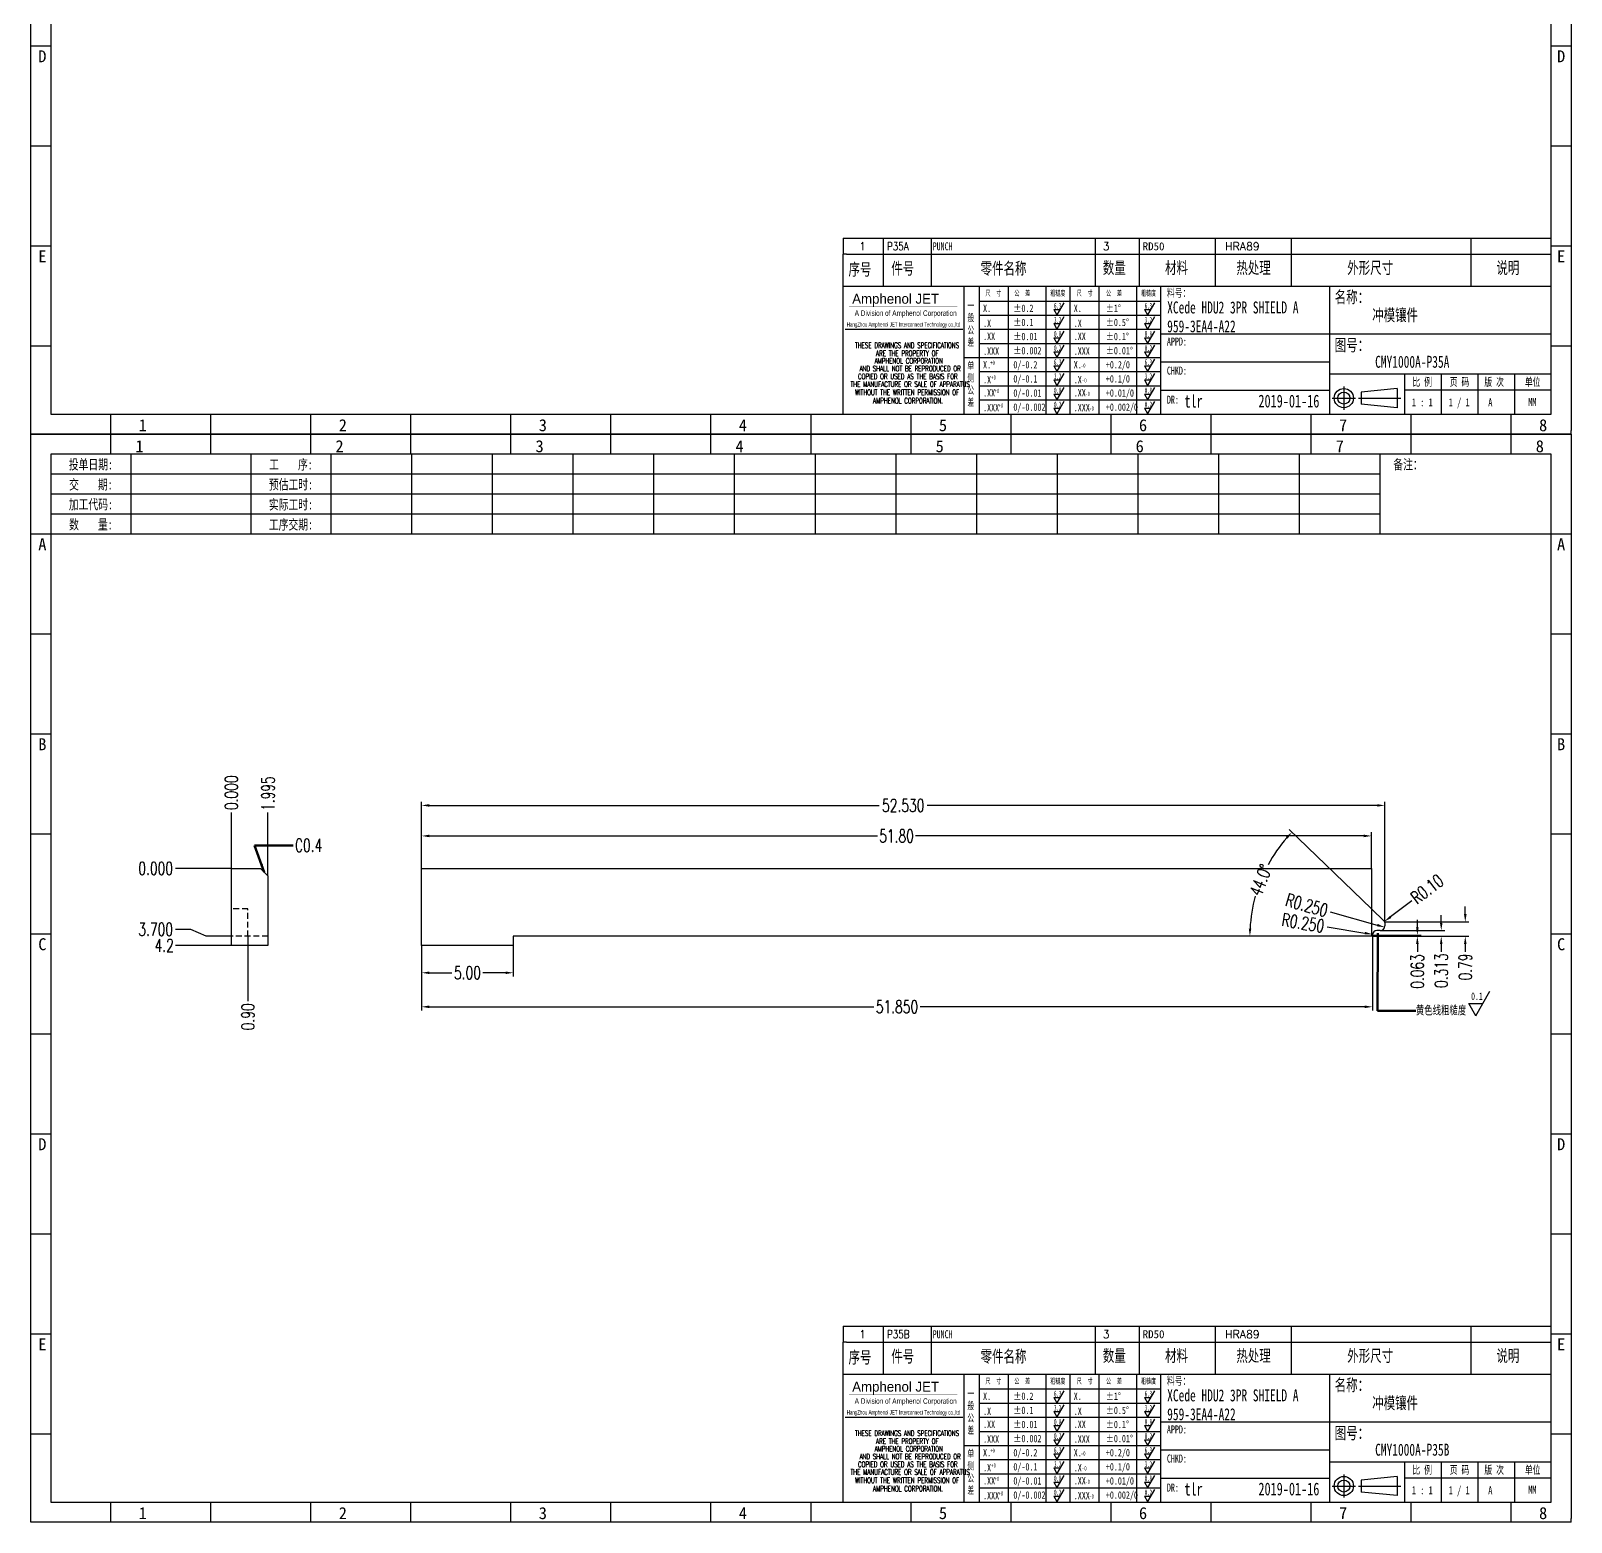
# Model space of a CAD drawing. Header units: millimetres. Extents: x -2852 to 5627, y -2271 to 1849.
# Drawn here: x -934.6 to -850.6, y 51.1 to 132.5 of the extents above; entities that cross this region are included whole.
import ezdxf
from ezdxf.enums import TextEntityAlignment as Align

# ---------------------------------------------------------------- set-up
doc = ezdxf.new("R2010")
doc.units = ezdxf.units.MM
doc.header["$PDSIZE"] = 3
doc.linetypes.add('DASHED2', pattern=[9.525, 6.35, -3.175])
for name, color, linetype in [('1', 7, 'Continuous'), ('11', 4, 'DASHED2'), ('41', 1, 'Continuous')]:
    doc.layers.add(name, color=color, linetype=linetype)
doc.styles.add('CH', font='仿宋_GB2312_0.ttf')
doc.styles.add('jet02', font='simplex.shx', dxfattribs={"width": 0.7})
doc.styles.add('SIMPLEX', font='SIMPLEX')
doc.styles.get("Standard").update_dxf_attribs({"font": '仿宋_GB2312_0.ttf', "width": 0.7})
doc.styles.add('TEXTSTYLE_1', font='TRIUMB.TTF')
doc.styles.add('TEXTSTYLE_2', font='TRIUM.TTF')
doc.styles.add('tk', font='', dxfattribs={"width": 0.7})
doc.styles.add('tk 2', font='仿宋_GB2312_0.ttf', dxfattribs={"width": 0.65})
doc.styles.add('tk 4', font='simplex.shx', dxfattribs={"width": 0.65, "bigfont": 'bigfont.shx'})
doc.styles.get('tk').set_extended_font_data('NSimSun')
doc.dimstyles.new('jet02', dxfattribs={"dimtxt": 3.5, "dimasz": 2.1, "dimexe": 1, "dimexo": 0, "dimgap": 0.5, "dimtad": 0, "dimtoh": 1, "dimdec": 3, "dimzin": 9, "dimdsep": 46, "dimtxsty": 'jet02', "dimcen": 0, "dimclrt": 256, "dimazin": 2, "dimtfac": 1, "dimtdec": 3, "dimtofl": 0, "dimtmove": 0, "dimatfit": 1, "dimfxl": 0, "dimarcsym": 0})

# ---------------------------------------------------------------- blocks, each defined once
blk = doc.blocks.new('A3-N')
at = {"layer": '1', "color": 1}
for p, q in [((0, 0), (0, 296.73)), ((0, 296.73), (420, 296.73)), ((21.82, 291.27), (21.82, 296.73)), ((49.09, 291.27), (49.09, 296.73)), ((76.36, 291.27), (76.36, 296.73)), ((103.64, 291.27), (103.64, 296.73)), ((103.64, 291.27), (103.64, 296.73)), ((103.64, 291.27), (103.64, 296.73)), ((130.91, 291.27), (130.91, 296.73)), ((158.18, 291.27), (158.18, 296.73)), ((185.45, 291.27), (185.45, 296.73)), ((212.73, 291.27), (212.73, 296.73)), ((240, 291.27), (240, 296.73)), ((267.27, 291.27), (267.27, 296.73)), ((294.55, 291.27), (294.55, 296.73)), ((321.82, 291.27), (321.82, 296.73)), ((349.09, 291.27), (349.09, 296.73)), ((376.36, 291.27), (376.36, 296.73)), ((403.64, 291.27), (403.64, 296.73)), ((420, 296.73), (420, 1)), ((5.45, 269.45), (0, 269.45)), ((420, 269.45), (414.55, 269.45)), ((5.45, 242.18), (0, 242.18)), ((420, 242.18), (414.55, 242.18)), ((5.45, 214.91), (0, 214.91)), ((420, 214.91), (414.55, 214.91)), ((5.45, 187.64), (0, 187.64)), ((420, 187.64), (414.55, 187.64)), ((5.45, 160.36), (0, 160.36)), ((420, 160.36), (414.55, 160.36)), ((5.45, 133.09), (0, 133.09)), ((420, 133.09), (414.55, 133.09)), ((5.45, 105.82), (0, 105.82)), ((420, 105.82), (414.55, 105.82)), ((5.45, 78.55), (0, 78.55)), ((420, 78.55), (414.55, 78.55)), ((5.45, 51.27), (0, 51.27)), ((420, 51.27), (414.55, 51.27)), ((222.45, 49.09), (221.45, 49.09)), ((221.45, 49.09), (221.45, 40.36)), ((222.45, 49.09), (414.55, 49.09)), ((232.36, 49.09), (232.36, 40.36)), ((245.45, 49.09), (245.45, 40.36)), ((290.18, 49.09), (290.18, 40.36)), ((302.18, 49.09), (302.18, 40.36)), ((322.91, 49.09), (322.91, 40.36)), ((343.64, 49.09), (343.64, 40.36)), ((392.73, 40.36), (392.73, 49.09)), ((258.55, 40.36), (258.55, 5.44)), ((266.45, 40.36), (266.45, 5.44)), ((276.78, 40.36), (276.78, 5.45)), ((291.18, 40.36), (291.18, 5.45)), ((301.51, 40.37), (301.51, 5.46)), ((308.01, 40.36), (308.01, 5.45)), ((354.09, 40.36), (354.09, 5.45)), ((308.01, 32.39), (258.55, 32.39)), ((308.01, 28.54), (258.55, 28.54)), ((414.55, 27.27), (308.01, 27.27)), ((5.45, 24), (0, 24)), ((308.01, 24.69), (258.55, 24.69)), ((420, 24), (414.55, 24)), ((308.01, 16.99), (258.55, 16.99)), ((354.09, 19.63), (308.01, 19.63)), ((308.01, 13.14), (258.55, 13.14)), ((414.55, 16.36), (354.09, 16.36)), ((374.55, 16.36), (374.55, 5.45)), ((384.55, 16.36), (384.55, 5.45)), ((394.55, 16.36), (394.55, 5.45)), ((404.55, 16.36), (404.55, 5.45)), ((308.01, 9.29), (258.55, 9.29)), ((308.01, 11.99), (354.09, 11.99)), ((372.51, 12.49), (362.69, 11.5)), ((362.69, 11.5), (362.69, 8.23)), ((372.51, 12.49), (372.51, 7.25)), ((414.55, 12), (374.55, 12)), ((21.82, 0), (21.82, 5.45)), ((49.09, 0), (49.09, 5.45)), ((76.36, 0), (76.36, 5.45)), ((103.64, 0), (103.64, 5.45)), ((130.91, 0), (130.91, 5.45)), ((158.18, 0), (158.18, 5.45)), ((185.45, 0), (185.45, 5.45)), ((212.73, 0), (212.73, 5.45)), ((240, 0), (240, 5.45)), ((267.27, 0), (267.27, 5.45)), ((294.55, 0), (294.55, 5.45)), ((321.82, 0), (321.82, 5.45)), ((349.09, 0), (349.09, 5.45)), ((372.51, 7.25), (362.69, 8.23)), ((376.36, 0), (376.36, 5.45)), ((403.64, 0), (403.64, 5.45)), ((1, 0), (0, 0)), ((420, 0), (1, 0)), ((420, 0), (420, 1))]:
    blk.add_line(p, q, dxfattribs=at)
at = {"layer": '1'}
for p, q in [((414.55, 278.18), (414.55, 284.73)), ((221.45, 40.36), (221.45, 5.45)), ((221.45, 40.36), (414.55, 40.36)), ((221.45, 40.36), (414.55, 40.36)), ((254.41, 40.36), (254.41, 5.45)), ((283.28, 40.36), (283.28, 5.45)), ((308.01, 36.24), (258.55, 36.24)), ((222.08, 28.67), (254.12, 28.67)), ((308.01, 20.84), (254.41, 20.84))]:
    blk.add_line(p, q, dxfattribs=at)
at = {"layer": '1', "color": 1, "ltscale": 0.05}
for p, q in [((278.93, 34.04), (279.79, 32.56)), ((278.93, 34.04), (280.65, 34.04)), ((281.68, 35.84), (279.79, 32.56)), ((303.66, 34.05), (304.52, 32.56)), ((303.66, 34.05), (305.38, 34.05)), ((306.41, 35.84), (304.52, 32.56)), ((278.93, 30.19), (279.79, 28.71)), ((278.93, 30.19), (280.65, 30.19)), ((281.68, 31.99), (279.79, 28.71)), ((303.66, 30.2), (305.38, 30.2)), ((303.66, 30.2), (304.52, 28.71)), ((306.41, 31.99), (304.52, 28.71)), ((278.93, 26.34), (279.79, 24.86)), ((278.93, 26.34), (280.65, 26.34)), ((281.68, 28.14), (279.79, 24.86)), ((303.66, 26.35), (304.52, 24.86)), ((303.66, 26.35), (305.38, 26.35)), ((306.41, 28.14), (304.52, 24.86)), ((278.93, 22.49), (280.65, 22.49)), ((278.93, 22.49), (279.79, 21.01)), ((281.68, 24.29), (279.79, 21.01)), ((303.66, 22.5), (305.38, 22.5)), ((303.66, 22.5), (304.52, 21.01)), ((306.41, 24.29), (304.52, 21.01)), ((278.93, 18.66), (279.79, 17.17)), ((278.93, 18.66), (280.65, 18.66)), ((281.68, 20.45), (279.79, 17.17)), ((303.66, 18.66), (304.52, 17.18)), ((303.66, 18.66), (305.38, 18.66)), ((306.41, 20.46), (304.52, 17.18)), ((278.93, 14.81), (280.65, 14.81)), ((278.93, 14.81), (279.79, 13.32)), ((281.68, 16.6), (279.79, 13.32)), ((281.68, 12.75), (279.79, 9.47)), ((303.66, 14.81), (305.38, 14.81)), ((303.66, 14.81), (304.52, 13.33)), ((306.41, 16.61), (304.52, 13.33)), ((306.41, 12.76), (304.52, 9.48)), ((278.93, 10.96), (279.79, 9.47)), ((278.93, 10.96), (280.65, 10.96)), ((281.68, 8.9), (279.79, 5.62)), ((303.66, 10.96), (304.52, 9.48)), ((303.66, 10.96), (305.38, 10.96)), ((306.41, 8.91), (304.52, 5.63)), ((278.93, 7.11), (279.79, 5.62)), ((278.93, 7.11), (280.65, 7.11)), ((303.66, 7.11), (305.38, 7.11)), ((303.66, 7.11), (304.52, 5.63))]:
    blk.add_line(p, q, dxfattribs=at)
at = {"layer": '1', "color": 1, "ltscale": 0.1}
for p, q in [((358.01, 13.02), (358.01, 6.71)), ((354.86, 9.87), (361.17, 9.87)), ((362.03, 9.87), (373.54, 9.87))]:
    blk.add_line(p, q, dxfattribs=at)
at = {"layer": '1'}
blk.add_lwpolyline([(221.45, 5.45), (414.55, 5.45), (414.55, 291.27), (5.45, 291.27), (5.45, 5.45), (414.55, 5.45)], dxfattribs=at)
at = {"layer": '1', "color": 7, "linetype": 'Continuous', "const_width": 0.123}
blk.add_lwpolyline([(223.11, 34.74), (252.6, 34.76)], dxfattribs=at)
at = {"layer": '1', "color": 1}
for radius in [2.62, 1.64]:
    blk.add_circle((358.01, 9.87), radius, dxfattribs=at)
at = {"layer": '41'}
for p, q in [((27.27, 291.27), (27.27, 269.45)), ((60, 291.27), (60, 269.45)), ((81.82, 291.27), (81.82, 269.45)), ((103.82, 291.27), (103.82, 269.45)), ((125.82, 291.27), (125.82, 269.45)), ((147.82, 291.27), (147.82, 269.45)), ((169.82, 291.27), (169.82, 269.45)), ((191.82, 291.27), (191.82, 269.45)), ((213.82, 291.27), (213.82, 269.45)), ((235.82, 291.27), (235.82, 269.45)), ((257.82, 291.27), (257.82, 269.45)), ((279.82, 291.27), (279.82, 269.45)), ((301.82, 291.27), (301.82, 269.45)), ((323.82, 291.27), (323.82, 269.45)), ((345.82, 291.27), (345.82, 269.45)), ((367.82, 291.27), (367.82, 269.45)), ((367.82, 285.82), (5.45, 285.82)), ((367.82, 280.36), (5.45, 280.36)), ((367.82, 274.91), (5.45, 274.91)), ((414.55, 269.45), (5.45, 269.45))]:
    blk.add_line(p, q, dxfattribs=at)
at = {"layer": '1', "color": 1}
for s, p in [('1', (29.64, 295.11)), ('2', (84.18, 295.11)), ('3', (138.73, 295.11)), ('4', (193.27, 295.11)), ('5', (247.82, 295.11)), ('6', (302.36, 295.11)), ('7', (356.91, 295.11)), ('8', (411.45, 295.11)), ('1', (30.53, 4.11)), ('2', (85.08, 4.11)), ('3', (139.62, 4.11)), ('4', (194.17, 4.11)), ('5', (248.72, 4.11)), ('6', (303.26, 4.11)), ('7', (357.81, 4.11)), ('8', (412.35, 4.11))]:
    blk.add_text(s, height=3.27, dxfattribs=at).set_placement(p, align=Align.TOP_CENTER)
at = {"layer": '1', "style": 'tk', "width": 0.7}
for s, p in [('投单日期:', (16.36, 288.55)), ('工    序:', (70.91, 288.55)), ('备注：', (375.51, 288.55)), ('交    期:', (16.36, 283.09)), ('预估工时:', (70.91, 283.09)), ('加工代码:', (16.36, 277.64)), ('实际工时:', (70.91, 277.64)), ('数    量:', (16.36, 272.18)), ('工序交期:', (70.91, 272.18))]:
    blk.add_text(s, height=2.727, dxfattribs=at).set_placement(p, align=Align.MIDDLE)
at = {"layer": '1', "color": 1}
for s, p in [('A', (2.04, 268.36)), ('B', (2.04, 213.82)), ('C', (2.04, 159.27)), ('D', (2.04, 104.73)), ('E', (2.04, 50.18))]:
    blk.add_text(s, height=3.27, dxfattribs=at).set_placement(p, align=Align.TOP_LEFT)
for s, p in [('A', (418.37, 268.36)), ('B', (418.37, 213.82)), ('C', (418.37, 159.27)), ('D', (418.37, 104.73)), ('E', (418.37, 50.18))]:
    blk.add_text(s, height=3.27, dxfattribs=at).set_placement(p, align=Align.TOP_RIGHT)
at = {"layer": '1', "color": 1, "style": 'tk 2', "width": 0.7}
for s, height, p in [('序号', 3.273, (222.96, 43.34)), ('件号', 3.273, (234.62, 43.61)), ('零件名称', 3.273, (258.97, 43.61)), ('数量', 3.273, (292.3, 43.78)), ('材料', 3.273, (309.27, 43.78)), ('热处理', 3.273, (328.71, 43.78)), ('外形尺寸', 3.273, (358.94, 43.78)), ('说明', 3.273, (399.61, 43.78)), ('料号：', 2.182, (309.77, 37.46)), ('名称：', 3.273, (355.52, 35.79)), ('图号：', 3.273, (355.52, 22.7)), ('比 例', 2.182, (376.69, 13.18)), ('页 码', 2.182, (386.85, 13.18)), ('版 次', 2.182, (396.31, 13.18)), ('单位', 2.182, (407.35, 13.18))]:
    blk.add_text(s, height=height, dxfattribs=at).set_placement(p)
at = {"layer": '1', "color": 7, "linetype": 'Continuous', "style": 'TEXTSTYLE_1'}
blk.add_text('Amphenol JET', height=2.7, dxfattribs=at).set_placement((223.96, 35.61))
at = {"layer": '1', "color": 7, "linetype": 'Continuous'}
for s, height, style, width, p in [('A Division of Amphenol Corporation', 1.5, 'TEXTSTYLE_2', 0.7, (224.64, 32.29)), ('HangZhou Amphenol JET Interconnect Technology co.,ltd ', 1.2, 'TEXTSTYLE_2', 0.6, (222.47, 29.36)), ('THESE DRAWINGS AND SPECIFICATIONS', 1.5, 'tk 4', 0.6, (224.73, 23.52)), ('ARE THE PROPERTY OF', 1.5, 'tk 4', 0.6, (230.45, 21.35)), ('AND SHALL NOT BE REPRODUCED OR', 1.5, 'tk 4', 0.6, (225.95, 17.17)), ('AMPHENOL CORPORATION', 1.5, 'tk 4', 0.6, (230.04, 19.27)), ('THE MANUFACTURE OR SALE OF APPARATUS', 1.5, 'tk 4', 0.6, (223.5, 12.92)), ('COPIED OR USED AS THE BASIS FOR', 1.5, 'tk 4', 0.6, (225.54, 15.02)), ('WITHOUT THE WRITTEN PERMISSION OF', 1.5, 'tk 4', 0.6, (224.73, 10.67)), ('AMPHENOL CORPORATION.', 1.5, 'tk 4', 0.6, (229.63, 8.4))]:
    blk.add_text(s, height=height, dxfattribs=dict(at, style=style, width=width)).set_placement(p)
at = {"layer": '1', "color": 1, "style": 'tk 2', "width": 0.7}
for s, p in [('X.', (259.64, 34.37)), ('%%P0.2', (267.9, 34.37)), ('X.', (284.37, 34.37)), ('%%P1%%D', (293.12, 34.37)), ('.X', (259.64, 30.28)), ('%%P0.1', (267.9, 30.52)), ('.X', (284.37, 30.28)), ('%%P0.5%%D', (293.12, 30.52)), ('.XX', (259.64, 26.71)), ('%%P0.01', (267.9, 26.67)), ('.XX', (284.37, 26.71)), ('%%P0.1%%D', (293.12, 26.67)), ('.XXX', (259.64, 22.68)), ('%%P0.002', (267.9, 22.82)), ('.XXX', (284.37, 22.68)), ('%%P0.01%%D', (293.12, 22.82)), ('X.', (259.64, 18.97)), ('0/-0.2', (267.9, 18.97)), ('X.', (284.37, 18.97)), ('+0.2/0', (293.12, 18.97)), ('.X', (259.64, 14.88)), ('0/-0.1', (267.9, 15.12)), ('.X', (284.37, 14.88)), ('+0.1/0', (293.12, 15.12)), ('.XX', (259.64, 11.31)), ('0/-0.01', (267.9, 11.27)), ('0/-0.002', (267.9, 7.42)), ('.XX', (284.37, 11.31)), ('+0.01/0', (293.12, 11.27)), ('+0.002/0', (293.12, 7.42)), ('.XXX', (259.64, 7.28)), ('.XXX', (284.37, 7.28))]:
    blk.add_text(s, height=2, dxfattribs=at).set_placement(p, align=Align.MIDDLE_LEFT)
at = {"layer": '1', "color": 1, "ltscale": 0.05, "style": 'tk 2', "width": 0.5}
for s, p in [('6.3', (279.01, 34.26)), ('6.3', (303.74, 34.27)), ('3.2', (279.01, 30.41)), ('3.2', (303.74, 30.42)), ('0.8', (279.01, 26.56)), ('0.8', (303.74, 26.57)), ('0.2', (279.01, 22.71)), ('0.2', (303.74, 22.72)), ('6.3', (279.01, 18.87)), ('6.3', (303.74, 18.88)), ('3.2', (279.01, 15.02)), ('0.8', (279.01, 11.17)), ('3.2', (303.74, 15.03)), ('0.8', (303.74, 11.18)), ('0.2', (279.01, 7.32)), ('0.2', (303.74, 7.33))]:
    blk.add_text(s, height=1.6, dxfattribs=at).set_placement(p)
at = {"layer": '1', "style": 'tk 2', "width": 0.7}
for s, p in [('APPD:', (309.77, 24.21)), ('CHKD:', (309.77, 16.27)), ('DR:', (309.77, 8.35))]:
    blk.add_text(s, height=2.182, dxfattribs=at).set_placement(p)
at = {"layer": '1', "color": 7, "style": 'tk 2', "width": 0.7}
blk.add_text('MM', height=2.182, dxfattribs=at).set_placement((408.31, 7.75))
at = {"layer": '1', "color": 1, "ltscale": 0.05, "char_height": 1.5, "width": 6.3627, "attachment_point": 1, "style": 'tk 2'}
for s, insert in [('尺  寸', (260.31, 39.25)), ('公  差', (268.17, 39.25)), ('粗糙度', (277.98, 39.25)), ('尺  寸', (285.2, 39.25)), ('公  差', (293.18, 39.25)), ('粗糙度', (302.71, 39.26))]:
    blk.add_mtext(s, dxfattribs=dict(at, insert=insert))
at = {"layer": '1', "ltscale": 0.05, "char_height": 2, "width": 2.5195, "attachment_point": 1, "style": 'tk 2'}
for s, insert in [('一般公差', (255.39, 36.11)), ('单侧公差', (255.39, 19.71))]:
    blk.add_mtext(s, dxfattribs=dict(at, insert=insert))
at = {"layer": '1', "color": 1, "ltscale": 0.05, "char_height": 1.2, "width": 5.1396, "attachment_point": 1, "line_spacing_factor": 0.8, "style": 'tk 2'}
for s, insert in [('+0', (261.58, 20.13)), ('-0', (286.31, 19.33)), ('+0', (261.88, 16.09)), ('-0', (286.61, 15.29)), ('+0', (262.79, 12.45)), ('+0', (263.87, 8.44)), ('-0', (287.51, 11.65)), ('-0', (288.59, 7.64))]:
    blk.add_mtext(s, dxfattribs=dict(at, insert=insert))
at = {"layer": '1', "style": 'tk 2', "width": 0.7}
for tag, p in [('PATR-NO1', (309.84, 32.96)), ('TITLE', (365.74, 30.9)), ('PATR-NO2', (309.84, 27.81)), ('DWG-NO:', (366.54, 18.14))]:
    blk.add_attdef(tag, p, '', height=3.27, dxfattribs=at)
at = {"layer": '1', "color": 1, "style": 'tk 2', "width": 0.7}
for tag, p in [('DRAW', (314.55, 7.27)), ('DATE', (334.72, 7.32))]:
    blk.add_attdef(tag, p, '', height=3.49, dxfattribs=at)
at = {"layer": '1', "style": 'tk 2', "width": 0.7}
for tag, p in [('SCALE', (376.55, 8.73)), ('SHEET', (386.6, 8.72)), ('REV', (397.38, 8.73))]:
    blk.add_attdef(tag, text='', height=2.18, dxfattribs=at).set_placement(p, align=Align.MIDDLE_LEFT)
blk = doc.blocks.new('FB3')
at = {"layer": '1', "color": 1}
for p, q in [((0, 4.36), (193.09, 4.36)), ((0, 4.36), (0, 0)), ((10.91, 4.36), (10.91, 0)), ((24, 4.36), (24, 0)), ((68.73, 4.36), (68.73, 0)), ((80.73, 4.36), (80.73, 0)), ((101.45, 4.36), (101.45, 0)), ((122.18, 4.36), (122.18, 0)), ((171.27, 0), (171.27, 4.36))]:
    blk.add_line(p, q, dxfattribs=at)
at = {"layer": '1'}
for tag, style, p in [('ITEM', 'SIMPLEX', (4.36, 2.18)), ('PARTNO', 'SIMPLEX', (12, 2.18)), ('QTY', 'SIMPLEX', (74.18, 2.18)), ('MATL', 'CH', (81.72, 2.18)), ('FINISH', 'SIMPLEX', (104.17, 2.18)), ('SPEC', 'SIMPLEX', (130.91, 2.18)), ('REMARK', 'SIMPLEX', (174.06, 2.18))]:
    blk.add_attdef(tag, text='', height=2.18, dxfattribs=dict(at, style=style)).set_placement(p, align=Align.MIDDLE_LEFT)
at = {"layer": '1', "style": 'tk', "width": 0.7}
blk.add_attdef('DIE', text='', height=2.18, dxfattribs=at).set_placement((24.43, 2.18), align=Align.MIDDLE_LEFT)
blk = doc.blocks.new('*D2134')
at = {"layer": '41', "ltscale": 0.05}
blk.add_line((-8.461, -2365.644), (-11.509, -2365.644), dxfattribs=at)
at = {"layer": 'Defpoints', "color": 0, "ltscale": 0.05}
for p in [(-11.509, -2365.644), (-8.461, -2365.644), (-8.461, -2365.644)]:
    blk.add_point(p, dxfattribs=at)
at = {"layer": '41', "ltscale": 0.05, "insert": (-12.589, -2365.644), "char_height": 0.7, "attachment_point": 5, "style": 'jet02'}
blk.add_mtext('0.000', dxfattribs=at)
blk = doc.blocks.new('*D2135')
at = {"layer": '41', "ltscale": 0.05}
blk.add_line((-8.461, -2369.844), (-11.509, -2369.844), dxfattribs=at)
at = {"layer": 'Defpoints', "color": 0, "ltscale": 0.05}
for p in [(-8.461, -2365.644), (-11.509, -2369.844), (-8.461, -2369.844)]:
    blk.add_point(p, dxfattribs=at)
at = {"layer": '41', "ltscale": 0.05, "insert": (-12.123, -2369.844), "char_height": 0.7, "attachment_point": 5, "style": 'jet02'}
blk.add_mtext('4.2', dxfattribs=at)
blk = doc.blocks.new('*D2136')
at = {"layer": '41', "ltscale": 0.05}
for p, q in [((-10.669, -2368.969), (-11.509, -2368.969)), ((-9.829, -2369.344), (-10.669, -2368.969)), ((-8.461, -2369.344), (-9.829, -2369.344))]:
    blk.add_line(p, q, dxfattribs=at)
at = {"layer": 'Defpoints', "color": 0, "ltscale": 0.05}
for p in [(-8.461, -2365.644), (-11.509, -2368.969), (-8.461, -2369.344)]:
    blk.add_point(p, dxfattribs=at)
at = {"layer": '41', "ltscale": 0.05, "insert": (-12.589, -2368.969), "char_height": 0.7, "attachment_point": 5, "style": 'jet02'}
blk.add_mtext('3.700', dxfattribs=at)
blk = doc.blocks.new('*D2137')
at = {"layer": '41', "ltscale": 0.05}
blk.add_line((-8.461, -2365.644), (-8.461, -2362.596), dxfattribs=at)
at = {"layer": 'Defpoints', "color": 0, "ltscale": 0.05}
for p in [(-8.461, -2362.596), (-8.461, -2365.644), (-8.461, -2365.644)]:
    blk.add_point(p, dxfattribs=at)
at = {"layer": '41', "ltscale": 0.05, "insert": (-8.461, -2361.516), "char_height": 0.7, "attachment_point": 5, "rotation": 90, "style": 'jet02'}
blk.add_mtext('0.000', dxfattribs=at)
blk = doc.blocks.new('*D2138')
at = {"layer": '41', "ltscale": 0.05}
blk.add_line((-6.466, -2366.044), (-6.466, -2362.596), dxfattribs=at)
at = {"layer": 'Defpoints', "color": 0, "ltscale": 0.05}
for p in [(-6.466, -2362.596), (-8.461, -2365.644), (-6.466, -2366.044)]:
    blk.add_point(p, dxfattribs=at)
at = {"layer": '41', "ltscale": 0.05, "insert": (-6.466, -2361.562), "char_height": 0.7, "attachment_point": 5, "rotation": 90, "style": 'jet02'}
blk.add_mtext('1.995', dxfattribs=at)
blk = doc.blocks.new('*D2139')
at = {"layer": '41', "ltscale": 0.05}
blk.add_line((-7.561, -2369.344), (-7.561, -2372.892), dxfattribs=at)
at = {"layer": 'Defpoints', "color": 0, "ltscale": 0.05}
for p in [(-8.461, -2365.644), (-7.561, -2369.344), (-7.561, -2372.892)]:
    blk.add_point(p, dxfattribs=at)
at = {"layer": '41', "ltscale": 0.05, "insert": (-7.561, -2373.739), "char_height": 0.7, "attachment_point": 5, "rotation": 90, "style": 'jet02'}
blk.add_mtext('0.90', dxfattribs=at)
blk = doc.blocks.new('*D2140')
at = {"layer": '41', "ltscale": 0.05}
for p, q in [((1.912, -2369.844), (1.912, -2371.535)), ((6.912, -2369.844), (6.912, -2371.535)), ((2.332, -2371.335), (3.565, -2371.335)), ((6.492, -2371.335), (5.259, -2371.335))]:
    blk.add_line(p, q, dxfattribs=at)
for points in [[(2.332, -2371.265), (2.332, -2371.405), (1.912, -2371.335)], [(6.492, -2371.265), (6.492, -2371.405), (6.912, -2371.335)]]:
    blk.add_solid(points, dxfattribs=at)
at = {"layer": 'Defpoints', "color": 0, "ltscale": 0.05}
for p in [(1.912, -2369.844), (6.912, -2369.844), (6.912, -2371.335)]:
    blk.add_point(p, dxfattribs=at)
at = {"layer": '41', "ltscale": 0.05, "insert": (4.412, -2371.335), "char_height": 0.7, "attachment_point": 5, "style": 'jet02'}
blk.add_mtext('5.00', dxfattribs=at)
blk = doc.blocks.new('*D2141')
at = {"layer": '41', "ltscale": 0.05}
for p, q in [((53.762, -2369.344), (53.762, -2373.391)), ((1.912, -2369.844), (1.912, -2373.391)), ((2.332, -2373.191), (26.57, -2373.191)), ((53.342, -2373.191), (29.104, -2373.191))]:
    blk.add_line(p, q, dxfattribs=at)
for points in [[(2.332, -2373.121), (2.332, -2373.261), (1.912, -2373.191)], [(53.342, -2373.121), (53.342, -2373.261), (53.762, -2373.191)]]:
    blk.add_solid(points, dxfattribs=at)
at = {"layer": 'Defpoints', "color": 0, "ltscale": 0.05}
for p in [(53.762, -2369.344), (1.912, -2369.844), (53.762, -2373.191)]:
    blk.add_point(p, dxfattribs=at)
at = {"layer": '41', "ltscale": 0.05, "insert": (27.837, -2373.191), "char_height": 0.7, "attachment_point": 5, "style": 'jet02'}
blk.add_mtext('51.850', dxfattribs=at)
blk = doc.blocks.new('*D2142')
at = {"layer": '41', "ltscale": 0.05}
for p, q in [((1.912, -2365.644), (1.912, -2363.671)), ((53.712, -2365.644), (53.712, -2363.671)), ((2.332, -2363.871), (26.779, -2363.871)), ((53.292, -2363.871), (28.845, -2363.871))]:
    blk.add_line(p, q, dxfattribs=at)
for points in [[(2.332, -2363.801), (2.332, -2363.941), (1.912, -2363.871)], [(53.292, -2363.801), (53.292, -2363.941), (53.712, -2363.871)]]:
    blk.add_solid(points, dxfattribs=at)
at = {"layer": 'Defpoints', "color": 0, "ltscale": 0.05}
for p in [(53.712, -2363.871), (1.912, -2365.644), (53.712, -2365.644)]:
    blk.add_point(p, dxfattribs=at)
at = {"layer": '41', "ltscale": 0.05, "insert": (27.812, -2363.871), "char_height": 0.7, "attachment_point": 5, "style": 'jet02'}
blk.add_mtext('51.80', dxfattribs=at)
blk = doc.blocks.new('*D2143')
at = {"layer": '41', "ltscale": 0.05}
for p, q in [((56.213, -2368.861), (56.213, -2368.441)), ((53.762, -2369.281), (56.413, -2369.281)), ((53.762, -2369.344), (56.413, -2369.344)), ((56.213, -2369.764), (56.213, -2370.184))]:
    blk.add_line(p, q, dxfattribs=at)
for points in [[(56.143, -2368.861), (56.283, -2368.861), (56.213, -2369.281)], [(56.143, -2369.764), (56.283, -2369.764), (56.213, -2369.344)]]:
    blk.add_solid(points, dxfattribs=at)
at = {"layer": 'Defpoints', "color": 0, "ltscale": 0.05}
for p in [(53.762, -2369.281), (53.762, -2369.344), (56.213, -2369.344)]:
    blk.add_point(p, dxfattribs=at)
at = {"layer": '41', "ltscale": 0.05, "insert": (56.213, -2371.264), "char_height": 0.7, "attachment_point": 5, "rotation": 90, "style": 'jet02'}
blk.add_mtext('0.063', dxfattribs=at)
blk = doc.blocks.new('*D2144')
at = {"layer": '41', "ltscale": 0.05}
for p, q in [((57.515, -2368.611), (57.515, -2368.191)), ((53.762, -2369.344), (57.715, -2369.344)), ((54.192, -2369.031), (57.715, -2369.031)), ((57.515, -2369.764), (57.515, -2370.184))]:
    blk.add_line(p, q, dxfattribs=at)
for points in [[(57.445, -2368.611), (57.585, -2368.611), (57.515, -2369.031)], [(57.445, -2369.764), (57.585, -2369.764), (57.515, -2369.344)]]:
    blk.add_solid(points, dxfattribs=at)
at = {"layer": 'Defpoints', "color": 0, "ltscale": 0.05}
for p in [(53.762, -2369.344), (54.192, -2369.031), (57.515, -2369.344)]:
    blk.add_point(p, dxfattribs=at)
at = {"layer": '41', "ltscale": 0.05, "insert": (57.515, -2371.217), "char_height": 0.7, "attachment_point": 5, "rotation": 90, "style": 'jet02'}
blk.add_mtext('0.313', dxfattribs=at)
blk = doc.blocks.new('*D2145')
at = {"layer": '41', "ltscale": 0.05}
for p, q in [((1.912, -2365.644), (1.912, -2362.006)), ((54.442, -2368.601), (54.442, -2362.006)), ((2.332, -2362.206), (26.864, -2362.206)), ((54.022, -2362.206), (29.49, -2362.206))]:
    blk.add_line(p, q, dxfattribs=at)
for points in [[(2.332, -2362.136), (2.332, -2362.276), (1.912, -2362.206)], [(54.022, -2362.136), (54.022, -2362.276), (54.442, -2362.206)]]:
    blk.add_solid(points, dxfattribs=at)
at = {"layer": 'Defpoints', "color": 0, "ltscale": 0.05}
for p in [(1.912, -2362.206), (1.912, -2365.644), (54.442, -2368.601)]:
    blk.add_point(p, dxfattribs=at)
at = {"layer": '41', "ltscale": 0.05, "insert": (28.177, -2362.206), "char_height": 0.7, "attachment_point": 5, "style": 'jet02'}
blk.add_mtext('52.530', dxfattribs=at)
blk = doc.blocks.new('*D2146')
at = {"layer": '41', "ltscale": 0.05}
blk.add_line((51.288, -2368.83), (53.351, -2369.172), dxfattribs=at)
blk.add_solid([(53.362, -2369.103), (53.34, -2369.241), (53.765, -2369.24)], dxfattribs=at)
at = {"layer": 'Defpoints', "color": 0, "ltscale": 0.05}
for p in [(53.765, -2369.24), (54.012, -2369.281)]:
    blk.add_point(p, dxfattribs=at)
at = {"layer": '41', "ltscale": 0.05, "insert": (49.98, -2368.614), "char_height": 0.7, "attachment_point": 5, "rotation": 350.60845, "style": 'jet02'}
blk.add_mtext('R0.250', dxfattribs=at)
blk = doc.blocks.new('*D2147')
at = {"layer": '41', "ltscale": 0.05}
blk.add_line((51.46, -2368.01), (54.028, -2368.735), dxfattribs=at)
blk.add_solid([(54.047, -2368.667), (54.009, -2368.802), (54.433, -2368.849)], dxfattribs=at)
at = {"layer": 'Defpoints', "color": 0, "ltscale": 0.05}
for p in [(54.192, -2368.781), (54.433, -2368.849)]:
    blk.add_point(p, dxfattribs=at)
at = {"layer": '41', "ltscale": 0.05, "insert": (50.184, -2367.65), "char_height": 0.7, "attachment_point": 5, "rotation": 344.24276, "style": 'jet02'}
blk.add_mtext('R0.250', dxfattribs=at)
blk = doc.blocks.new('*D2148')
at = {"layer": '41', "ltscale": 0.05}
blk.add_line((55.912, -2367.405), (54.756, -2368.286), dxfattribs=at)
blk.add_solid([(54.713, -2368.23), (54.798, -2368.342), (54.422, -2368.54)], dxfattribs=at)
at = {"layer": 'Defpoints', "color": 0, "ltscale": 0.05}
for p in [(54.342, -2368.601), (54.422, -2368.54)]:
    blk.add_point(p, dxfattribs=at)
at = {"layer": '41', "ltscale": 0.05, "insert": (56.744, -2366.772), "char_height": 0.7, "attachment_point": 5, "rotation": 37.27896, "style": 'jet02'}
blk.add_mtext('R0.10', dxfattribs=at)
blk = doc.blocks.new('*D2149')
at = {"layer": '41', "ltscale": 0.05}
blk.add_line((53.712, -2367.854), (49.229, -2363.525), dxfattribs=at)
for start, end in [(138.94324, 151.48117), (164.51883, 177.05676)]:
    blk.add_arc((55.255, -2369.344), 8.177, start, end, dxfattribs=at)
for points in [[(49.038, -2363.926), (49.141, -2364.02), (49.373, -2363.664)], [(47.159, -2368.926), (47.019, -2368.922), (47.078, -2369.344)]]:
    blk.add_solid(points, dxfattribs=at)
at = {"layer": 'Defpoints', "color": 0, "ltscale": 0.05}
for p in [(48.127, -2365.338), (53.712, -2367.854), (54.411, -2368.529), (6.912, -2369.344), (53.762, -2369.344)]:
    blk.add_point(p, dxfattribs=at)
at = {"layer": '41', "ltscale": 0.05, "insert": (47.674, -2366.281), "char_height": 0.7, "attachment_point": 5, "rotation": 68, "style": 'jet02'}
blk.add_mtext('44.0°', dxfattribs=at)
blk = doc.blocks.new('*D2150')
at = {"layer": '41', "ltscale": 0.05}
for p, q in [((58.826, -2368.138), (58.826, -2367.718)), ((54.442, -2368.558), (59.026, -2368.558)), ((53.762, -2369.344), (59.026, -2369.344)), ((58.826, -2369.764), (58.826, -2370.184))]:
    blk.add_line(p, q, dxfattribs=at)
for points in [[(58.756, -2368.138), (58.896, -2368.138), (58.826, -2368.558)], [(58.756, -2369.764), (58.896, -2369.764), (58.826, -2369.344)]]:
    blk.add_solid(points, dxfattribs=at)
at = {"layer": 'Defpoints', "color": 0, "ltscale": 0.05}
for p in [(54.442, -2368.558), (53.762, -2369.344), (58.826, -2369.344)]:
    blk.add_point(p, dxfattribs=at)
at = {"layer": '41', "ltscale": 0.05, "insert": (58.826, -2371.019), "char_height": 0.7, "attachment_point": 5, "rotation": 90, "style": 'jet02'}
blk.add_mtext('0.79', dxfattribs=at)

msp = doc.modelspace()

# ---------------------------------------------------------------- linework, layer by layer
at = {"layer": '1', "ltscale": 0.05}
for p, q in [((-913.2958, 82.5859), (-913.2958, 86.7859)), ((-913.2958, 86.7859), (-861.4958, 86.7859)), ((-861.4958, 86.7859), (-861.4958, 83.0859)), ((-861.4958, 84.5763), (-860.7963, 83.9008)), ((-908.2958, 82.5859), (-913.2958, 82.5859)), ((-861.4458, 83.0859), (-908.2958, 83.0859)), ((-908.2958, 83.0859), (-908.2958, 82.5859))]:
    msp.add_line(p, q, dxfattribs=at)
at = {"layer": '1', "color": 2, "ltscale": 0.05}
for p, q in [((-861.0158, 83.3989), (-861.1958, 83.3989)), ((-860.7658, 83.8289), (-860.7658, 83.6489)), ((-861.4458, 83.1489), (-861.4458, 83.0859))]:
    msp.add_line(p, q, dxfattribs=at)
at = {"layer": '1', "ltscale": 0.05}
msp.add_lwpolyline([(-923.669, 86.7859), (-922.074, 86.7859), (-921.674, 86.3859), (-921.674, 82.5859), (-923.669, 82.5859)], close=True, dxfattribs=at)
at = {"layer": '1', "color": 2, "ltscale": 0.05}
for centre, radius, start, end in [((-861.1958, 83.1489), 0.25, 90, 180), ((-861.0158, 83.6489), 0.25, 270, 0), ((-860.8658, 83.8289), 0.1, 0, 46)]:
    msp.add_arc(centre, radius, start, end, dxfattribs=at)
at = {"layer": '11', "ltscale": 0.05}
for p, q in [((-922.769, 84.5763), (-923.669, 84.5763)), ((-922.769, 83.0859), (-922.769, 84.5763)), ((-921.674, 83.0859), (-923.669, 83.0859))]:
    msp.add_line(p, q, dxfattribs=at)
at = {"layer": '41', "color": 2, "ltscale": 0.05}
for p, q in [((-855.8078, 78.7502), (-855.038, 80.0836)), ((-855.8078, 78.7502), (-856.1927, 79.4169)), ((-856.1927, 79.4169), (-855.4229, 79.4169))]:
    msp.add_line(p, q, dxfattribs=at)

# ---------------------------------------------------------------- block references
at = {"layer": '1', "ltscale": 0.05, "xscale": 0.2000000000000455, "yscale": 0.2000000000000455, "zscale": 0.2000000000000455}
for p, values in [((-934.6058, 110.4692), {'DWG-NO:': 'CMY1000A-P35A', 'TITLE': '冲模镶件', 'REV': 'A', 'SHEET': '1 / 1', 'DRAW': 'tlr', 'DATE': '2019-01-16', 'PATR-NO1': 'XCede HDU2 3PR SHIELD A', 'PATR-NO2': '959-3EA4-A22', 'SCALE': '1 : 1'}), ((-934.6058, 51.1237), {'DWG-NO:': 'CMY1000A-P35B', 'TITLE': '冲模镶件', 'REV': 'A', 'SHEET': '1 / 1', 'DRAW': 'tlr', 'DATE': '2019-01-16', 'PATR-NO1': 'XCede HDU2 3PR SHIELD A', 'PATR-NO2': '959-3EA4-A22', 'SCALE': '1 : 1'})]:
    msp.add_blockref('A3-N', p, dxfattribs=at).add_auto_attribs(values)
at = {"layer": '1', "ltscale": 0.05}
ref = msp.add_blockref('FB3', (-890.3149, 120.2874), dxfattribs=dict(at, xscale=0.2000000000000455, yscale=0.2000000000000455, zscale=0.2000000000000455))
ref.add_attrib('PARTNO', 'P35A', dxfattribs={"height": 0.43636, "style": 'SIMPLEX', "width": 0.8}).set_placement((-887.9149, 120.7237), align=Align.MIDDLE_LEFT)
ref.add_attrib('ITEM', '1', dxfattribs={"height": 0.4364, "style": 'SIMPLEX'}).set_placement((-889.4422, 120.7237), align=Align.MIDDLE_LEFT)
ref.add_attrib('DIE', 'PUNCH', dxfattribs={"height": 0.43636, "style": 'tk', "width": 0.7}).set_placement((-885.4289, 120.7237), align=Align.MIDDLE_LEFT)
ref.add_attrib('QTY', '3', dxfattribs={"height": 0.4364, "style": 'SIMPLEX'}).set_placement((-876.155, 120.7237), align=Align.MIDDLE_LEFT)
ref.add_attrib('MATL', 'RD50', dxfattribs={"height": 0.43636, "style": 'CH'}).set_placement((-873.9717, 120.7237), align=Align.MIDDLE_LEFT)
ref.add_attrib('FINISH', 'HRA89', dxfattribs={"height": 0.43636, "style": 'SIMPLEX'}).set_placement((-869.4804, 120.7237), align=Align.MIDDLE_LEFT)
ref = msp.add_blockref('FB3', (-890.3149, 60.9419), dxfattribs=dict(at, xscale=0.2000000000000455, yscale=0.2000000000000455, zscale=0.2000000000000455))
ref.add_attrib('PARTNO', 'P35B', dxfattribs={"height": 0.43636, "style": 'SIMPLEX', "width": 0.8}).set_placement((-887.9149, 61.3783), align=Align.MIDDLE_LEFT)
ref.add_attrib('ITEM', '1', dxfattribs={"height": 0.4364, "style": 'SIMPLEX'}).set_placement((-889.4422, 61.3783), align=Align.MIDDLE_LEFT)
ref.add_attrib('DIE', 'PUNCH', dxfattribs={"height": 0.43636, "style": 'tk', "width": 0.7}).set_placement((-885.4289, 61.3783), align=Align.MIDDLE_LEFT)
ref.add_attrib('QTY', '3', dxfattribs={"height": 0.4364, "style": 'SIMPLEX'}).set_placement((-876.155, 61.3783), align=Align.MIDDLE_LEFT)
ref.add_attrib('MATL', 'RD50', dxfattribs={"height": 0.43636, "style": 'CH'}).set_placement((-873.9717, 61.3783), align=Align.MIDDLE_LEFT)
ref.add_attrib('FINISH', 'HRA89', dxfattribs={"height": 0.43636, "style": 'SIMPLEX'}).set_placement((-869.4804, 61.3783), align=Align.MIDDLE_LEFT)

# ---------------------------------------------------------------- texts
at = {"layer": '41', "color": 2, "ltscale": 0.05, "style": 'tk 2', "width": 0.65}
msp.add_text('0.1', height=0.4, dxfattribs=at).set_placement((-856.0642, 79.6167))
at = {"layer": '41', "ltscale": 0.05, "insert": (-920.2029, 88.0448), "char_height": 0.7, "attachment_point": 4, "style": 'jet02'}
msp.add_mtext('C0.4', dxfattribs=at)
at = {"layer": '41', "color": 2, "ltscale": 0.05, "insert": (-859.0752, 79.0248), "char_height": 0.466667, "attachment_point": 4, "style": 'jet02'}
msp.add_mtext('{\\fSimSun|b0|i0|c134|p54;黄色线粗糙度}', dxfattribs=at)

# ---------------------------------------------------------------- dimensions: what is measured, and where the dimension line sits
at = {"layer": '41', "ltscale": 0.05}
for feature_location, offset, dtype, origin, override, picture, middle, set_off in [((-923.6689728407, 86.7859405062), (0, 3.0480589403), 1, (-923.6689728407, 86.7859405062), {"dimscale": 0.2, "dimtoh": 0, "dimzin": 1, "dimclrd": 256, "dimclre": 256, "dimadec": 3, "dimazin": 0, "dimatfit": 3, "dimlwd": 65535, "dimlwe": 65535}, '*D2137', (-923.6689728407, 90.9139994466), (-915.2077048823, 2452.4298167741)), ((-921.674, 86.3859), (0, 3.4481), 1, (-923.669, 86.7859), {"dimscale": 0.2, "dimtoh": 0, "dimzin": 1, "dimclrd": 256, "dimclre": 256, "dimadec": 3, "dimazin": 0, "dimatfit": 3, "dimlwd": 65535, "dimlwe": 65535}, '*D2138', (-921.674, 90.8673), (-915.2077, 2452.4298)), ((-923.6689728407, 86.7859405062), (-3.0480589403, 0), 0, (-923.6689728407, 86.7859405062), {"dimscale": 0.2, "dimtoh": 0, "dimzin": 1, "dimclrd": 256, "dimclre": 256, "dimadec": 3, "dimazin": 0, "dimatfit": 3, "dimlwd": 65535, "dimlwe": 65535}, '*D2134', (-927.797031781, 86.7859405062), (-915.2077048823, 2452.4298167741)), ((-923.669, 83.0859), (-3.0481, 0.375), 0, (-923.669, 86.7859), {"dimscale": 0.2, "dimtoh": 0, "dimzin": 1, "dimclrd": 256, "dimclre": 256, "dimadec": 3, "dimazin": 0, "dimatfit": 3, "dimlwd": 65535, "dimlwe": 65535}, '*D2136', (-927.797, 83.4609), (-915.2077, 2452.4298)), ((-923.669, 82.5859), (-3.0481, 0), 0, (-923.669, 86.7859), {"dimscale": 0.2, "dimtoh": 0, "dimdec": 1, "dimzin": 1, "dimclrd": 256, "dimclre": 256, "dimadec": 1, "dimazin": 0, "dimatfit": 3, "dimlwd": 65535, "dimlwe": 65535}, '*D2135', (-927.3304, 82.5859), (-915.2077, 2452.4298)), ((-922.769, 83.0859), (0, -3.5481), 1, (-923.669, 86.7859), {"dimscale": 0.2, "dimtoh": 0, "dimdec": 2, "dimzin": 1, "dimclrd": 256, "dimclre": 256, "dimazin": 0, "dimatfit": 3, "dimlwd": 65535, "dimlwe": 65535}, '*D2139', (-922.769, 78.6912), (-915.2077, 2452.4298))]:
    dim = msp.add_ordinate_dim(feature_location=feature_location, offset=offset, dtype=dtype, origin=origin, dimstyle='jet02', override=override, dxfattribs=at)
    dim.commit()
    dim.dimension.update_dxf_attribs({"geometry": picture, "text_midpoint": middle, "insert": set_off})
for base, p1, p2, override, picture, middle in [((-913.2958, 90.2237), (-860.7658, 83.8289), (-913.2958, 86.7859), {"dimscale": 0.2, "dimtoh": 0, "dimzin": 1, "dimclrd": 256, "dimclre": 256, "dimadec": 3, "dimazin": 0, "dimatfit": 3, "dimlwd": 65535, "dimlwe": 65535}, '*D2145', (-887.0308, 90.2237)), ((-861.4958, 88.5583), (-913.2958, 86.7859), (-861.4958, 86.7859), {"dimscale": 0.2, "dimtoh": 0, "dimdec": 2, "dimzin": 1, "dimclrd": 256, "dimclre": 256, "dimazin": 0, "dimatfit": 3, "dimlwd": 65535, "dimlwe": 65535}, '*D2142', (-887.3958, 88.5583)), ((-861.4458, 79.2387), (-913.2958, 82.5859), (-861.4458, 83.0859), {"dimscale": 0.2, "dimtoh": 0, "dimzin": 1, "dimclrd": 256, "dimclre": 256, "dimadec": 3, "dimazin": 0, "dimatfit": 3, "dimlwd": 65535, "dimlwe": 65535}, '*D2141', (-887.3708, 79.2387)), ((-908.2958, 81.0953), (-913.2958, 82.5859), (-908.2958, 82.5859), {"dimscale": 0.2, "dimtoh": 0, "dimdec": 2, "dimzin": 1, "dimclrd": 256, "dimclre": 256, "dimazin": 0, "dimatfit": 3, "dimlwd": 65535, "dimlwe": 65535}, '*D2140', (-910.7958, 81.0953))]:
    dim = msp.add_linear_dim(base=base, p1=p1, p2=p2, dimstyle='jet02', override=override, dxfattribs=at)
    dim.commit()
    dim.dimension.update_dxf_attribs({"geometry": picture, "text_midpoint": middle, "insert": (-915.2077, 2452.4298)})
dim = msp.add_angular_dim_2l(base=(-867.081, 87.0918), line1=((-861.4458, 83.0859), (-908.2958, 83.0859)), line2=((-861.4958, 84.5763), (-860.7963, 83.9008)), dimstyle='jet02', override={"dimscale": 0.2, "dimtoh": 0, "dimdec": 1, "dimzin": 1, "dimclrd": 256, "dimclre": 256, "dimadec": 1, "dimazin": 0, "dimatfit": 3, "dimlwd": 65535, "dimlwe": 65535}, dxfattribs=at)
dim.commit()
dim.dimension.update_dxf_attribs({"geometry": '*D2149', "text_midpoint": (-867.534, 86.1491), "insert": (-915.2077, 2452.4298)})
for center, mpoint, override, picture, middle in [((-860.8658, 83.8289), (-860.7862, 83.8895), {"dimscale": 0.2, "dimtoh": 0, "dimdec": 2, "dimzin": 1, "dimclrd": 256, "dimclre": 256, "dimazin": 0, "dimatfit": 3, "dimlwd": 65535, "dimlwe": 65535}, '*D2148', (-858.4637, 85.6574)), ((-861.0158, 83.6489), (-860.7751, 83.581), {"dimscale": 0.2, "dimtoh": 0, "dimzin": 1, "dimclrd": 256, "dimclre": 256, "dimadec": 3, "dimazin": 0, "dimtmove": 1, "dimatfit": 3, "dimlwd": 65535, "dimlwe": 65535}, '*D2147', (-865.0232, 84.7797)), ((-861.1958, 83.1489), (-861.4424, 83.1897), {"dimscale": 0.2, "dimtoh": 0, "dimzin": 1, "dimclrd": 256, "dimclre": 256, "dimadec": 3, "dimazin": 0, "dimatfit": 3, "dimlwd": 65535, "dimlwe": 65535}, '*D2146', (-865.2273, 83.8157))]:
    dim = msp.add_radius_dim(center=center, mpoint=mpoint, dimstyle='jet02', override=override, dxfattribs=at)
    dim.commit()
    dim.dimension.update_dxf_attribs({"geometry": picture, "text_midpoint": middle, "dimtype": 132, "insert": (-915.2077, 2452.4298)})
for base, p1, override, picture, middle in [((-856.3813, 83.0859), (-860.7658, 83.8713), {"dimscale": 0.2, "dimtoh": 0, "dimdec": 2, "dimzin": 1, "dimclrd": 256, "dimclre": 256, "dimazin": 0, "dimatfit": 3, "dimlwd": 65535, "dimlwe": 65535}, '*D2150', (-856.3813, 81.4109)), ((-857.6924, 83.0859), (-861.0158, 83.3989), {"dimscale": 0.2, "dimtoh": 0, "dimzin": 1, "dimclrd": 256, "dimclre": 256, "dimadec": 3, "dimazin": 0, "dimatfit": 3, "dimlwd": 65535, "dimlwe": 65535}, '*D2144', (-857.6924, 81.2126)), ((-858.9948, 83.0859), (-861.4458, 83.1489), {"dimscale": 0.2, "dimtoh": 0, "dimzin": 1, "dimclrd": 256, "dimclre": 256, "dimadec": 3, "dimazin": 0, "dimatfit": 3, "dimlwd": 65535, "dimlwe": 65535}, '*D2143', (-858.9948, 81.1659))]:
    dim = msp.add_linear_dim(base=base, p1=p1, p2=(-861.4458, 83.0859), angle=90, dimstyle='jet02', override=override, dxfattribs=at)
    dim.commit()
    dim.dimension.update_dxf_attribs({"geometry": picture, "text_midpoint": middle, "insert": (-915.2077, 2452.4298)})

# ---------------------------------------------------------------- leaders
at = {"layer": '41', "ltscale": 0.05, "annotation_type": 0, "has_hookline": 1, "hookline_direction": 0, "text_width": 1.54}
msp.add_leader([(-921.874, 86.5859), (-922.4029, 88.0448), (-920.3029, 88.0448)], dimstyle='jet02', override={"dimscale": 0.2, "dimtoh": 0, "dimzin": 1, "dimclrd": 256, "dimclre": 256, "dimadec": 3, "dimazin": 0, "dimatfit": 3, "dimlwd": 65535, "dimlwe": 65535}, dxfattribs=at)
at = {"layer": '41', "color": 2, "ltscale": 0.05, "annotation_type": 0, "has_hookline": 1, "hookline_direction": 0, "text_width": 2.7593}
msp.add_leader([(-861.1411, 83.2468), (-861.1752, 79.0248), (-859.0752, 79.0248)], dimstyle='jet02', override={"dimscale": 0.1, "dimexe": 0, "dimgap": 0, "dimtoh": 0, "dimdec": 1, "dimzin": 1, "dimdle": 0.05, "dimclrd": 2, "dimclre": 256, "dimadec": 1, "dimazin": 0, "dimtp": 0.05, "dimtm": 0.05, "dimatfit": 3, "dimtolj": 1, "dimtzin": 0, "dimlwd": 65535}, dxfattribs=at)

doc.saveas('drawing.dxf')
